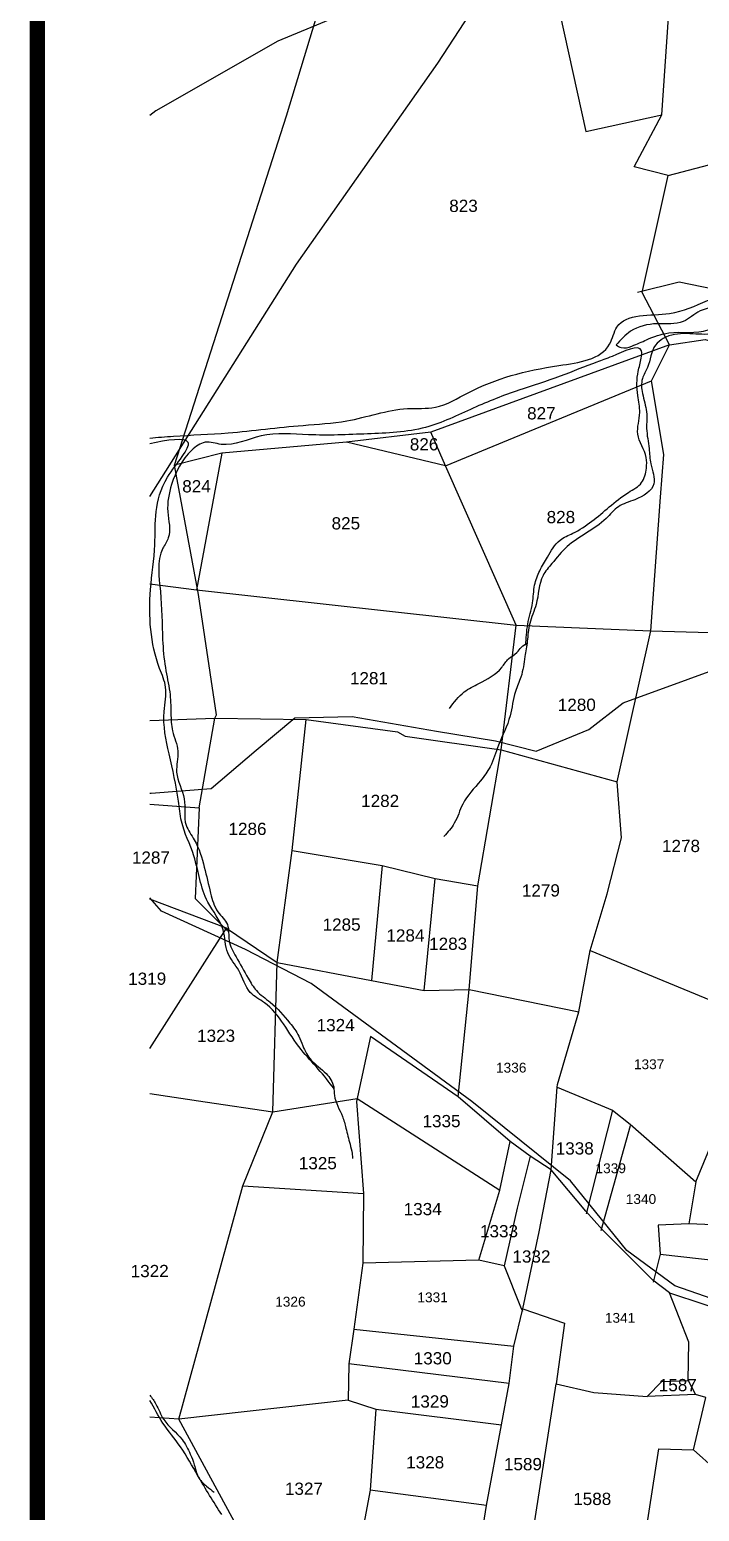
# Model space of a CAD drawing. Header units: inches. Extents: x 182366 to 215308, y 1619047 to 1632624.
# Drawn here: x 182366 to 183460, y 1623660 to 1626081 of the extents above; entities that cross this region are included whole.
import ezdxf
from ezdxf.enums import TextEntityAlignment as Align

# ---------------------------------------------------------------- set-up
doc = ezdxf.new("R2010")
doc.units = ezdxf.units.IN
doc.header["$MEASUREMENT"] = 0
for name, color, linetype in [('PLOT NO', 7, 'Continuous'), ('PLOTS', 7, 'Continuous'), ('ROAD', 1, 'Continuous'), ('STREAM', 4, 'Continuous')]:
    doc.layers.add(name, color=color, linetype=linetype)
doc.styles.get("Standard").update_dxf_attribs({"font": 'arial.ttf'})

msp = doc.modelspace()

# ---------------------------------------------------------------- linework, layer by layer
at = {"color": 5, "const_width": 25}
msp.add_lwpolyline([(182378.6, 1632166.8), (191929.3, 1632166.8), (191929.3, 1619118.1), (182378.6, 1619118.1)], close=True, dxfattribs=at)
at = {"layer": 'PLOTS'}
for points in [[(182562.3, 1624952), (182668.7, 1624956), (182671.3, 1624961.5), (182642.1, 1625157.9), (182602.7, 1625369.4), (182785.7, 1625940.4), (182867.1, 1626208.4), (182844.6, 1626310.4), (182802.8, 1626348), (182802.3, 1626371.9), (182837.4, 1626372), (182843.2, 1626346.2), (182802.8, 1626348)], [(183092.1, 1623541.8), (183112.3, 1623669), (183136.9, 1623801.2), (183149.4, 1623868.4), (183157, 1623929.4), (183171.9, 1623990.8), (183198.5, 1624116.3), (183218.2, 1624217.7), (183227.9, 1624353.1), (183228.2, 1624357.1), (183263.5, 1624475.9), (183282, 1624576.2), (183309.4, 1624668.7), (183333.1, 1624760.4), (183325.8, 1624851.8), (183381.2, 1625098.6), (183396.9, 1625317), (183401.9, 1625386.6), (183381.9, 1625507.3), (183411.4, 1625565.9), (183366.6, 1625651.6), (183409.3, 1625842.7), (183353.9, 1625856.7), (183398.8, 1625941.8), (183424.5, 1626315.9)], [(183189.6, 1626300.9), (183274.6, 1625914.6), (183398.8, 1625941.8)], [(183409.3, 1625842.7), (183789.5, 1625942.3)], [(183609.8, 1625630.7), (183427.1, 1625668.4), (183359, 1625651.3)], [(183411.4, 1625565.9), (183021.5, 1625423.3)], [(183411.4, 1625565.9), (183469.7, 1625574.7), (183610.5, 1625534.3)], [(183045.7, 1625368.4), (183381.9, 1625507.3)], [(183084.1, 1624512.5), (183098.4, 1624682), (183136.2, 1624904.1), (183160.8, 1625108), (183045.7, 1625368.4), (183021.5, 1625423.3), (182883.9, 1625407), (182680.3, 1625389), (182602.7, 1625369.4)], [(183045.7, 1625368.4), (182883.9, 1625407)], [(182680.3, 1625389), (182638.8, 1625165.3)], [(182562.3, 1625175.2), (182638.8, 1625165.3), (183160.8, 1625108), (183381.2, 1625098.6), (183573.6, 1625093.2)], [(183227.9, 1624353.1), (183318.1, 1624315.3), (183347, 1624292.6), (183454.7, 1624197.9), (183562.8, 1624460.4), (183573.6, 1625093.2)], [(182562.3, 1624815.5), (182642.9, 1624809.3), (182668.7, 1624956)], [(182668.7, 1624956), (182817.8, 1624953.9), (182967.3, 1624933.4), (182979.5, 1624926.6), (183136.2, 1624904.1), (183325.8, 1624851.8)], [(182763.3, 1624312.5), (182770.3, 1624556.4), (182795.2, 1624739.4), (182817.8, 1624953.9)], [(182642.9, 1624809.3), (182636.6, 1624660.9), (182689.6, 1624607.6)], [(182795.2, 1624739.4), (182941.9, 1624715.2), (183028.5, 1624694), (183098.4, 1624682)], [(182941.9, 1624715.2), (182924.6, 1624527.3)], [(183010.8, 1624511), (183028.5, 1624694)], [(182562.3, 1624416.1), (182687.7, 1624612.9), (182562.3, 1624660)], [(182687.7, 1624612.9), (182770.3, 1624556.4), (182924.6, 1624527.3), (183010.8, 1624511), (183084.1, 1624512.5), (183263.5, 1624475.9)], [(183282, 1624576.2), (183562.8, 1624460.4)], [(183066, 1624336.8), (183084.1, 1624512.5)], [(182562.3, 1624342.6), (182653.1, 1624328.8), (182763.3, 1624312.5), (182901.2, 1624334.1), (183134, 1624184.5), (183151.1, 1624263.8), (183066, 1624336.8), (182923.2, 1624435.8), (182900.3, 1624329.5), (182911.3, 1624179.2), (182910.5, 1624065.2), (182895.5, 1623957.2), (182887.7, 1623900.8), (182886.4, 1623841.1), (182609.6, 1623810.2), (182562.3, 1623813.5)], [(182738.8, 1623572.1), (182609.6, 1623810.2), (182714.1, 1624191.8), (182763.3, 1624312.5)], [(183318.1, 1624315.3), (183275.5, 1624146)], [(183299.8, 1624118.5), (183347.6, 1624290.4)], [(183441.8, 1623873.7), (183443.2, 1623936), (183411.2, 1624016.6), (183384.4, 1624037.6), (183302, 1624119.8), (183274.8, 1624150.2), (183218.2, 1624217.7), (183183.9, 1624240.2), (183151.1, 1624263.8)], [(183183.9, 1624240.2), (183162.3, 1624154.9), (183141.3, 1624060.8), (183100, 1624069.9), (182910.5, 1624065.2)], [(182714.1, 1624191.8), (182911.3, 1624179.2)], [(183100, 1624069.9), (183134, 1624184.5)], [(183454.7, 1624197.9), (183443, 1624129.5), (183392.7, 1624127.6), (183396.4, 1624080.1), (183384.5, 1624034.1)], [(183789.3, 1624103.7), (183755, 1624116.3), (183443, 1624129.5)], [(183396.4, 1624080.1), (183752.9, 1624039.9)], [(183141.3, 1624060.8), (183168.1, 1623994.1)], [(183411.2, 1624016.6), (183691.9, 1623924.4), (183841.2, 1623751.3)], [(183168.1, 1623994.1), (183171, 1623987)], [(183171.9, 1623990.8), (183240.1, 1623967.4), (183226.1, 1623867.8), (183287.6, 1623854.1), (183375.1, 1623847.5)], [(182895.5, 1623957.2), (183157, 1623929.4)], [(183149.4, 1623868.4), (182887.7, 1623900.8)], [(183092.1, 1623541.8), (183173.8, 1623532.7), (183242.6, 1623530.4), (183357.5, 1623526.7), (183394, 1623761.7), (183450.6, 1623760), (183470.9, 1623845.8), (183453.7, 1623850.4), (183375.1, 1623847.5), (183399.1, 1623871.7), (183441.8, 1623873.7), (183453.7, 1623850.4)], [(183150.2, 1623356.6), (183173.8, 1623532.7), (183226.1, 1623867.8)], [(182886.4, 1623841.1), (182931.8, 1623826.5), (182922.4, 1623694.2), (182893.2, 1623538.2), (182801.4, 1623558.1)], [(182931.8, 1623826.5), (183136.9, 1623801.2)], [(183450.6, 1623760), (183521.4, 1623697.1), (183552.2, 1623665.8), (183579.6, 1623657.5), (183731.9, 1623790.9)], [(183112.3, 1623669), (182922.4, 1623694.2)]]:
    msp.add_lwpolyline(points, dxfattribs=at)
at = {"layer": 'ROAD'}
for points in [[(184239.2, 1626764), (184191.7, 1626720.9), (184160.1, 1626675), (184044.5, 1626611.3), (183840.3, 1626510.3), (183751.8, 1626455.2), (183576.6, 1626385.9), (183478.9, 1626353.8), (183418.6, 1626343.5), (183349.6, 1626327), (183226.8, 1626265.7), (183184.4, 1626253.8), (183163, 1626226), (183119.9, 1626207.2), (182771.3, 1626062.1), (182572.1, 1625948.3), (182562.3, 1625940.6)], [(182562.3, 1625318.2), (182801.9, 1625697.5), (183033, 1626026.1), (183163, 1626226)], [(182562.3, 1624833.5), (182564.8, 1624833.3), (182662.5, 1624840.7), (182736.1, 1624903.8), (182799.3, 1624956.5), (182892.9, 1624958.7), (183030.6, 1624934.5), (183127.3, 1624918.7), (183193.7, 1624901.7), (183279.8, 1624937.1), (183335.8, 1624980.7), (183548, 1625058.4)], [(184590.5, 1623233.7), (184513.1, 1623328.4), (184425.3, 1623446.4), (184357.2, 1623562.2), (184338.9, 1623588.4), (184270.6, 1623591.1), (184215.9, 1623604.3), (184099.1, 1623658.8), (183994.4, 1623689.4), (183889.6, 1623746.4), (183794.5, 1623838), (183738.4, 1623917.7), (183565.4, 1623977.5), (183419.9, 1624028.2), (183341.8, 1624086.1), (183249.5, 1624199.7), (183088.5, 1624329.2), (182825.8, 1624522.2), (182718.6, 1624578), (182581.5, 1624640.6), (182562.3, 1624662)]]:
    msp.add_lwpolyline(points, dxfattribs=at)
at = {"layer": 'STREAM'}
for points, knots in [([(182562.3, 1625413.6), (182575.2, 1625414.7), (182617.8, 1625418.1), (182701.6, 1625421.3), (182795.5, 1625434.4), (182894.5, 1625438.9), (182964.1, 1625465.4), (183034.3, 1625459.5), (183111.2, 1625507), (183201.3, 1625530.3), (183311.9, 1625542.6), (183326.9, 1625620), (183409.4, 1625608.6), (183470.9, 1625638.3), (183524.8, 1625657.8), (183547.5, 1625699.1), (183589.3, 1625730.3), (183644.8, 1625762.6), (183704.2, 1625803.6), (183757.6, 1625839.9), (183812.6, 1625859.8), (183852.4, 1625892), (183873.8, 1625931.6), (183917.7, 1625958.6), (183972.4, 1625999), (184037.7, 1626040.3), (184074, 1626107), (184108, 1626150.1), (184161.7, 1626187.9), (184209.3, 1626207.3), (184268.8, 1626230), (184271.1, 1626275.3), (184308.3, 1626303.8), (184346.2, 1626326.6), (184397.8, 1626351.1), (184448.1, 1626335.3), (184474.7, 1626304.9), (184511.4, 1626297.8), (184547, 1626317.4), (184573.7, 1626371), (184634.4, 1626409.1), (184681.8, 1626480.6), (184711.4, 1626537.8), (184731.3, 1626591.1), (184754, 1626647.2), (184760.4, 1626715.3), (184780.5, 1626787), (184794.1, 1626852.9), (184823.8, 1626910.9), (184847.5, 1626958.6), (184892, 1626997.5), (184915.3, 1627084.3), (185012.5, 1627097.1), (185049.9, 1627178.1), (185123.9, 1627200.3), (185181.7, 1627238.6), (185215.8, 1627286.5), (185260.8, 1627336), (185275.1, 1627415.7), (185332.7, 1627475.4), (185402.6, 1627498.5), (185470.5, 1627568.5), (185533.3, 1627635.7), (185591.5, 1627700), (185638.9, 1627730.5), (185674.2, 1627753), (185724.5, 1627804.7), (185714.4, 1627901.9), (185724.9, 1628005.5), (185739.5, 1628087.1), (185747, 1628143.8), (185746.7, 1628209.7), (185762.3, 1628289.6), (185822.5, 1628365), (185855.5, 1628433.8), (185912.6, 1628508), (185953.5, 1628602.6), (186020.4, 1628688.5), (186058.2, 1628773.9), (186107, 1628832.2), (186156.8, 1628884.7), (186226.8, 1628867.7), (186292.5, 1628901.6), (186373.6, 1628891.2), (186439.6, 1628874.5), (186498.7, 1628847.8), (186554.1, 1628834.7), (186598.3, 1628820.1), (186635.2, 1628795.6), (186681.2, 1628786.1), (186729, 1628764.4), (186778.8, 1628747.1), (186817.6, 1628723.7), (186848.3, 1628719.8), (186867.5, 1628717), (186885.7, 1628719.5), (186905.5, 1628724.2), (186930.9, 1628737.1), (186941.7, 1628754.5), (186949, 1628766.3)], [1009.301592, 1009.301592, 1009.301592, 1009.301592, 1047.9218, 1137.61407, 1260.571966, 1332.476282, 1433.628974, 1479.114351, 1537.907126, 1692.629256, 1782.571677, 1812.803691, 1901.569815, 1966.817296, 2029.665102, 2061.703251, 2103.771608, 2184.034693, 2254.956049, 2320.127168, 2376.847277, 2429.336253, 2469.519515, 2508.728851, 2580.424217, 2676.56389, 2732.656145, 2805.717201, 2839.089896, 2927.757425, 2965.190804, 3015.13061, 3042.034282, 3101.470463, 3150.693741, 3206.727277, 3244.514128, 3268.221154, 3313.302344, 3353.93891, 3445.020187, 3519.259999, 3608.792976, 3637.922091, 3690.036973, 3789.462775, 3840.770887, 3913.589111, 3989.81145, 4035.829047, 4071.299677, 4165.149088, 4277.526106, 4310.487704, 4421.941237, 4489.088821, 4515.781843, 4597.804311, 4685.659657, 4748.509068, 4836.437254, 4900.646849, 5036.653814, 5114.996847, 5158.525443, 5204.850151, 5241.262589, 5368.057814, 5466.980349, 5560.579291, 5615.48576, 5638.169247, 5758.481082, 5848.887476, 5924.134859, 5986.322599, 6128.573418, 6230.216442, 6311.984664, 6403.541964, 6466.950049, 6503.693253, 6605.756815, 6675.24923, 6743.371634, 6810.24961, 6868.791324, 6914.048081, 6948.91218, 7000.261098, 7052.631322, 7106.376844, 7158.538703, 7185.577297, 7198.437408, 7216.718101, 7240.041905, 7259.644164, 7299.99864, 7299.99864, 7299.99864, 7299.99864]), ([(182863.5, 1624350.3), (182855.1, 1624361.2), (182838, 1624383.3), (182806.3, 1624415.3), (182782.5, 1624455.5), (182756.6, 1624489.2), (182719.9, 1624507.1), (182712.1, 1624543.5), (182684.4, 1624571.5), (182686.6, 1624616.3), (182646.5, 1624660.7), (182640.5, 1624726.2), (182613.5, 1624778), (182608.4, 1624835.6), (182594.2, 1624894.3), (182581.1, 1624956.6), (182592.6, 1625004.6), (182563.7, 1625067.4), (182558.6, 1625147.3), (182575.4, 1625252.9), (182564.9, 1625330.9), (182652.7, 1625421.3), (182590.2, 1625409.9), (182562.3, 1625404.4)], [0, 0, 0, 0, 41.302698, 83.804133, 134.501181, 181.215354, 209.595777, 250.277626, 284.04789, 322.524312, 374.491956, 453.187265, 513.313396, 546.680658, 625.33455, 695.226797, 735.077409, 767.103159, 896.654246, 970.299758, 1082.716433, 1148.808672, 1213.837212, 1213.837212, 1213.837212, 1213.837212]), ([(182562.3, 1623849.7), (182566, 1623845), (182575.1, 1623832.6), (182584.8, 1623803.1), (182614, 1623783.4), (182627.6, 1623756), (182636.2, 1623734.6), (182639.9, 1623714), (182654.7, 1623701), (182663.4, 1623694.1), (182667.4, 1623690.9)], [3562.927597, 3562.927597, 3562.927597, 3562.927597, 3580.896791, 3609.123851, 3653.272373, 3680.626347, 3699.296583, 3722.993815, 3740.649126, 3756.466199, 3756.466199, 3756.466199, 3756.466199]), ([(182679.8, 1623654.4), (182666.6, 1623675.3), (182643.5, 1623711.9), (182615.4, 1623764.3), (182583.3, 1623801.4), (182569.7, 1623828.6), (182562.3, 1623840.8)], [0, 0, 0, 0, 74.231364, 129.857393, 177.714525, 220.427507, 220.427507, 220.427507, 220.427507])]:
    msp.add_open_spline(points, degree=3, knots=knots, dxfattribs=at)
for points in [[(183324.4, 1625565.8), (183347.9, 1625588), (183391.2, 1625600.4), (183433.9, 1625603.9), (183461.4, 1625621.3), (183488.4, 1625629.4), (183507.4, 1625639.1), (183540.6, 1625674.7), (183561.8, 1625699.6), (183581.7, 1625704.2), (183568.7, 1625678.4), (183556.8, 1625659.3), (183536.7, 1625623.5), (183502.9, 1625606.2), (183474.4, 1625590.5), (183410.4, 1625585.4), (183374.1, 1625574.2), (183350.1, 1625563.9), (183332.3, 1625561.4), (183324.4, 1625565.8)], [(183751.6, 1624512.5), (183745.4, 1624540.1), (183740.2, 1624586.2), (183735.7, 1624630.6), (183728.5, 1624661.2), (183719.9, 1624699.9), (183718.3, 1624724.2), (183725.6, 1624760.1), (183715.2, 1624839.2), (183724.9, 1624899.4), (183717.2, 1624939), (183712.9, 1624987.7), (183707.5, 1625012.1), (183716.7, 1625050), (183758.5, 1625065.6), (183761.8, 1625067.5), (183764.1, 1625086.2), (183757.1, 1625129), (183736.7, 1625164.2), (183714.2, 1625186.3), (183675.1, 1625201.5), (183653.5, 1625208.5), (183635.1, 1625241.7), (183636, 1625283.7), (183629, 1625328.5), (183631.1, 1625367.9), (183622.8, 1625448.6), (183622.3, 1625488.7), (183618.6, 1625534.7), (183598, 1625555.5), (183586.4, 1625566.2), (183595.2, 1625611.3), (183588.2, 1625660.7), (183581.4, 1625681.2), (183570.4, 1625653.2), (183554.2, 1625631.2), (183538, 1625611.2), (183509.3, 1625591.4), (183479, 1625583.4), (183439.6, 1625584.2), (183401.3, 1625576.4), (183388.6, 1625565.5), (183375.4, 1625529), (183367.1, 1625510.8), (183367.3, 1625486.5), (183373.9, 1625456.2), (183374.1, 1625429.3), (183378, 1625396.3), (183380.8, 1625371.3), (183386, 1625338.6), (183354.9, 1625312.9), (183328.1, 1625301.4), (183307.8, 1625282), (183244.1, 1625236.2), (183219.2, 1625208.4), (183204.9, 1625188.9), (183193.5, 1625141.7), (183183, 1625110.4), (183179.1, 1625081.5), (183175.3, 1625056.6), (183168.7, 1625023.1), (183159.7, 1624999.6), (183151, 1624959.6), (183132.2, 1624911.6), (183118.3, 1624876.4), (183102.7, 1624853.7), (183073.7, 1624815.4), (183059.9, 1624784.1), (183043, 1624762.7)], [(183176.7, 1625075), (183179.9, 1625109.2), (183187.6, 1625144.1), (183191.1, 1625173.3), (183199.4, 1625196.7), (183212.2, 1625219.1), (183232.6, 1625246.8), (183253.4, 1625257.9), (183313, 1625301), (183344.5, 1625324.8), (183365.9, 1625340.8), (183373.7, 1625364.4), (183373.4, 1625381.6), (183359.6, 1625420.2), (183362.9, 1625455.1), (183359.5, 1625482.9), (183360.3, 1625522.5), (183365.3, 1625544.2), (183365.6, 1625556), (183317.8, 1625547.1), (183292.6, 1625537.7), (183232.6, 1625514.5), (183165.5, 1625492), (183090.9, 1625462.5), (183013, 1625431), (182918, 1625420.4), (182821.5, 1625419), (182744.2, 1625417.2), (182679.1, 1625403.3), (182652.7, 1625406.6), (182631, 1625393.8), (182598, 1625337.9), (182591.8, 1625293), (182592.6, 1625250.4), (182583.7, 1625233.4), (182579.7, 1625162.8), (182583.4, 1625084.1), (182587.8, 1625038.4), (182594.9, 1624998.7), (182596.9, 1624963.6), (182599.6, 1624935.1), (182608.2, 1624901.9), (182606.2, 1624867.6), (182618.5, 1624824), (182621.7, 1624781), (182635.1, 1624756.9), (182651.4, 1624712.3), (182661.8, 1624669.8), (182673.7, 1624639.2), (182689.2, 1624618.4), (182692, 1624592.6), (182703.3, 1624565.8), (182723.1, 1624530.8), (182736.6, 1624510.6), (182759.1, 1624491.8), (182791.2, 1624457.7), (182806, 1624436.3), (182812.4, 1624420.5), (182826, 1624397), (182850.4, 1624375), (182862.8, 1624353.3), (182864.1, 1624339.2), (182877.1, 1624305), (182882.9, 1624285.9), (182889.5, 1624259.7), (182892.9, 1624244.3), (182893.5, 1624236.4)], [(183052, 1624971.8), (183076, 1624998.7), (183100, 1625012.6), (183137.4, 1625038.8), (183148.5, 1625052.7), (183162.1, 1625063), (183169.5, 1625072.1), (183179.7, 1625078.4)], [(183321.5, 1623494.2), (183351.8, 1623499.5), (183373.8, 1623508.8), (183393.3, 1623520.2), (183412.3, 1623534.2), (183442.3, 1623559.1), (183454.9, 1623586.3), (183474.6, 1623626.1), (183504.8, 1623663.2), (183525.7, 1623681.7), (183548.7, 1623690.7), (183597.1, 1623697.6), (183632.5, 1623724.6), (183671.1, 1623757.1), (183698.3, 1623781.4), (183720.4, 1623843.6), (183719.6, 1623885.8), (183725, 1623913.1), (183733.2, 1623953.1), (183744.5, 1624003.3), (183797.2, 1624052.2), (183853.5, 1624101.5), (183888.7, 1624138.9), (183908.7, 1624173.7), (183918.1, 1624235), (183913.4, 1624309.2), (183916.4, 1624356.6), (183912, 1624403.9), (183905.2, 1624451.5), (183886.7, 1624525.5), (183875.1, 1624569.6), (183862.7, 1624606.6), (183832.7, 1624646.5), (183814.7, 1624698.7), (183800.4, 1624739.6), (183791.8, 1624770.6), (183786.3, 1624823.8), (183779.8, 1624893.2), (183781.2, 1624930.5), (183785.7, 1624957.9), (183780.5, 1624992.8), (183768, 1625022.5), (183762, 1625052.8), (183761.5, 1625058.1), (183739.6, 1625046.7), (183727.5, 1625033.8), (183721.7, 1625005.8), (183726.7, 1624957.2), (183730.5, 1624918.4), (183733, 1624879.7), (183727.8, 1624850.3), (183735.6, 1624780.2), (183731.4, 1624734.4), (183730.6, 1624695.1), (183739, 1624652.9), (183743.5, 1624617.4), (183748.8, 1624583.9), (183752.6, 1624547.1), (183749.8, 1624501.9), (183740.6, 1624469), (183703.2, 1624438.3), (183685.3, 1624428.2), (183671.8, 1624409.4), (183656.2, 1624385.5), (183633.7, 1624371.5), (183605.1, 1624351.1), (183587.6, 1624333.1), (183551.2, 1624316.1)], [(183493.4, 1621987.4), (183527.4, 1622027.7), (183553.3, 1622064), (183573.2, 1622101.8), (183578.1, 1622140.9), (183584.4, 1622175.8), (183584.1, 1622197), (183570.1, 1622216.6), (183541, 1622234.8), (183529, 1622247.6), (183508.5, 1622262.3), (183495.5, 1622287.4), (183477.3, 1622311.1), (183458.3, 1622338.9), (183437.1, 1622366), (183404.7, 1622397.6), (183356.3, 1622424.1), (183311.5, 1622459.3), (183283.6, 1622497.1), (183263.7, 1622546.2), (183272.2, 1622601.6), (183279.9, 1622638.7), (183326.1, 1622696.3), (183333.1, 1622762.1), (183353.1, 1622796), (183372, 1622821), (183414.6, 1622840.2), (183450.5, 1622852.2), (183481.9, 1622884.3), (183504.3, 1622920.3), (183533.4, 1622974), (183569.7, 1623010.9), (183607.6, 1623040.5), (183646.8, 1623073.3), (183723.4, 1623149.8), (183768.1, 1623171), (183817.2, 1623190.9), (183852.6, 1623199.7), (183896.3, 1623211.1), (183926.5, 1623246.5), (183931.1, 1623273.6), (183921.7, 1623314.3), (183897.5, 1623353.3), (183856.9, 1623396.3), (183839.7, 1623416.1), (183819.2, 1623480), (183819.5, 1623516), (183832.7, 1623577.8), (183843.9, 1623605.4), (183859.1, 1623647.7), (183869, 1623694.2), (183874.4, 1623717.8), (183869.9, 1623739.2), (183840.5, 1623764.4), (183790.9, 1623827.9), (183763.6, 1623856.3), (183750.2, 1623882.3), (183740.6, 1623912.8), (183735.2, 1623934.2), (183731.8, 1623906.9), (183729, 1623886.9), (183726.4, 1623861.9), (183722.9, 1623827.2), (183709, 1623790.2), (183700.1, 1623775), (183669.8, 1623753.9), (183640, 1623722.1), (183619.6, 1623702.9), (183587.2, 1623683.9), (183557.6, 1623680.3), (183522.2, 1623669.4), (183491.6, 1623635.2), (183472.6, 1623606.1), (183460, 1623571.5), (183441.9, 1623546.9), (183428.3, 1623542.3), (183416.5, 1623529.7), (183393.2, 1623515.3), (183380.6, 1623503.5), (183358.4, 1623495.8), (183336.1, 1623492.9), (183297.7, 1623496.2), (183270.1, 1623488.3), (183247.3, 1623474.4), (183223.2, 1623464.6), (183204.5, 1623449.6)]]:
    msp.add_spline(points, degree=3, dxfattribs=at)

# ---------------------------------------------------------------- texts
at = {"layer": 'PLOT NO'}
for s, height, p in [('823', 20, (183074.9, 1625793.1)), ('827', 20, (183202.1, 1625454.1)), ('826', 20, (183010.5, 1625403.4)), ('824', 20, (182638.7, 1625334.8)), ('825', 20, (182882.7, 1625274.3)), ('828', 20, (183234, 1625284.5)), ('1281', 20, (182920.4, 1625021.1)), ('1280', 20, (183260, 1624977.7)), ('1282', 20, (182938.7, 1624820.7)), ('1286', 20, (182722, 1624774.9)), ('1278', 20, (183430.2, 1624747)), ('1287', 20, (182564.2, 1624728)), ('1279', 20, (183201.3, 1624674.3)), ('1285', 20, (182875.7, 1624618.5)), ('1284', 20, (182980, 1624600.8)), ('1283', 20, (183049.8, 1624587.2)), ('1319', 20, (182558.1, 1624530.1)), ('1324', 20, (182866, 1624454.3)), ('1323', 20, (182670.7, 1624436.9)), ('1336', 16, (183152.8, 1624384.7)), ('1337', 16, (183378.1, 1624390.3)), ('1335', 20, (183039, 1624297.4)), ('1338', 20, (183256.6, 1624252.8)), ('1325', 20, (182836.9, 1624228.7)), ('1339', 16, (183315.4, 1624220.3)), ('1334', 20, (183008.2, 1624153.6)), ('1340', 16, (183364.8, 1624170)), ('1333', 20, (183132.9, 1624117.5)), ('1332', 20, (183185.9, 1624076.2)), ('1322', 20, (182562.2, 1624052.4)), ('1331', 16, (183024.4, 1624009.4)), ('1326', 16, (182792.1, 1624002.3)), ('1341', 16, (183330.7, 1623975.9)), ('1330', 20, (183024.6, 1623909.8)), ('1587', 20, (183425, 1623866)), ('1329', 20, (183019.9, 1623839.3)), ('1328', 20, (183012.3, 1623739.8)), ('1589', 20, (183172, 1623736.8)), ('1327', 20, (182814.2, 1623696.7)), ('1588', 20, (183285.2, 1623680))]:
    msp.add_text(s, height=height, rotation=0.1882, dxfattribs=at).set_placement(p, align=Align.MIDDLE_CENTER)

doc.saveas('drawing.dxf')
